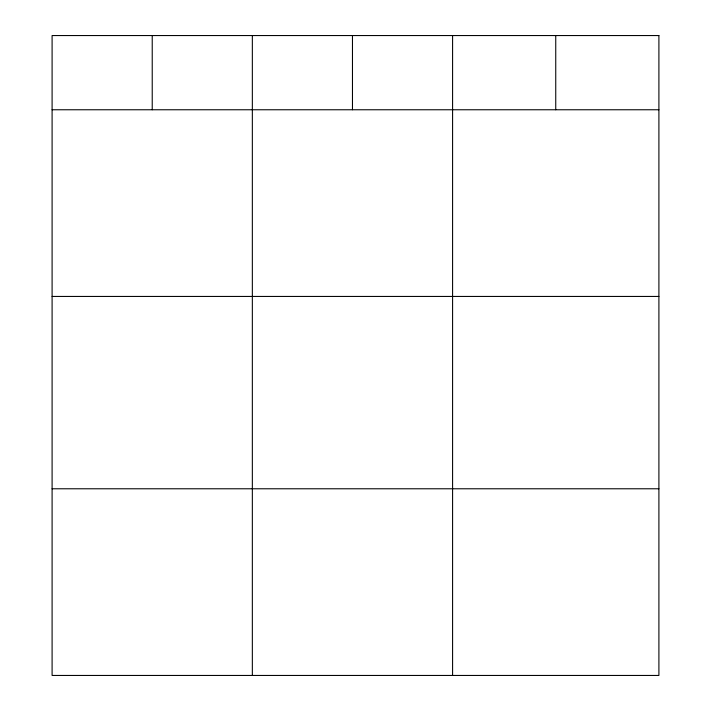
<?xml version="1.0" encoding="UTF-8"?>
<svg xmlns="http://www.w3.org/2000/svg" width="711" height="711" viewBox="0 0 711 711"><rect width="100%" height="100%" fill="white"/><g stroke="black" fill="none" stroke-linecap="round" stroke-linejoin="round"><path stroke-width="1.07" d="M52.099 109.761L658.901 109.761M52.099 296.443L658.901 296.443M52.099 488.777L658.901 488.777M555.744 35.55L555.744 109.761M452.587 35.55L452.587 675.45M352.469 35.55L352.469 109.761M252.343 35.55L252.343 675.45M152.225 35.55L152.225 109.761M658.901 35.55L52.099 35.55L52.099 675.45L658.901 675.45L658.901 35.55"/></g></svg>
